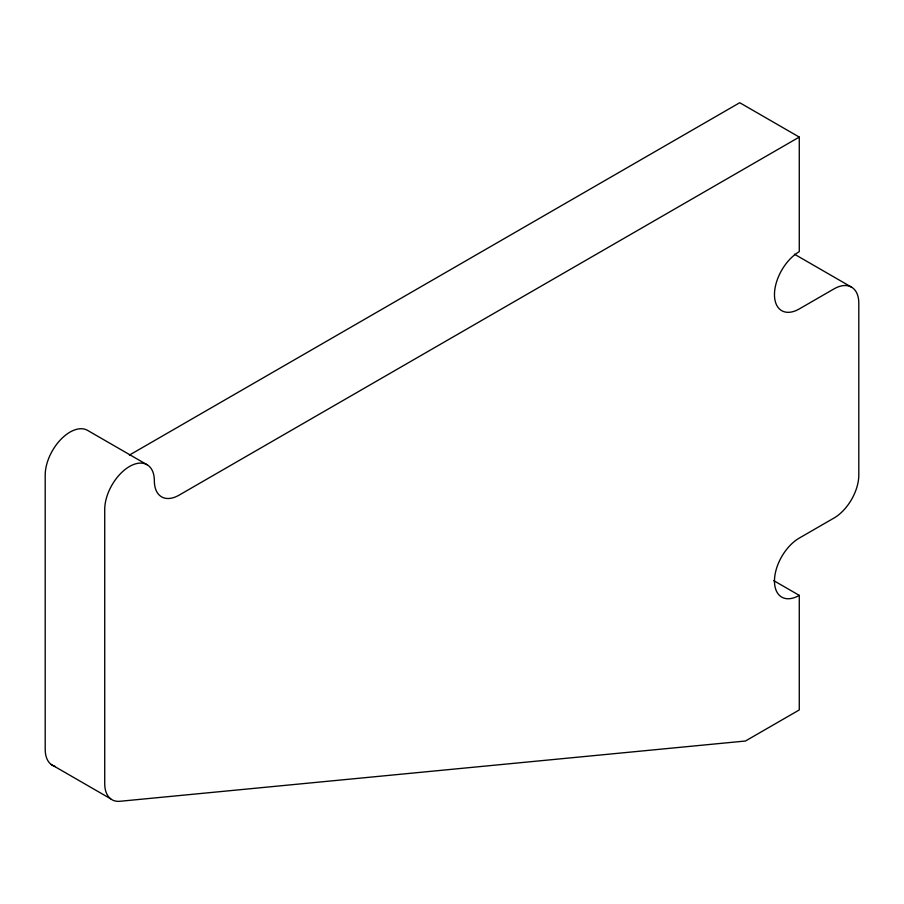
<?xml version="1.0" encoding="UTF-8"?>
<svg xmlns="http://www.w3.org/2000/svg" width="904" height="904" viewBox="0 0 904 904"><rect width="100%" height="100%" fill="white"/><g stroke="black" fill="none" stroke-linecap="round" stroke-linejoin="round"><path stroke-width="1.36" d="M129.396 455.096L739.732 102.717L799.272 137.092L799.272 251.662A35.075 20.25 -60 0 0 774.468 294.625A35.075 20.25 -60 0 0 799.272 308.942L833.996 288.896A35.075 20.25 -60 0 1 858.8 303.213L858.8 475.075A35.075 20.25 -60 0 1 833.996 518.037L799.272 538.083A35.075 20.25 -60 0 0 774.468 581.046A35.075 20.25 -60 0 0 799.272 595.374L799.272 709.934L745.427 741.02L119.995 801.283A35.075 20.25 -60 0 1 104.728 783.655L104.728 509.438A35.075 20.25 -60 0 1 129.532 466.475A35.075 20.25 -60 0 1 154.347 480.792A35.075 20.25 -60 0 0 179.15 495.121L799.272 137.092M794.435 254.193L851.534 287.156M773.756 580.639L799.272 595.374M147.081 464.735L87.541 430.361A35.075 20.25 -60 0 0 60.511 439.762A35.075 20.25 -60 0 0 45.2 475.063L45.2 749.28A35.075 20.25 -60 0 0 55.393 766.547M51.121 764.434L110.661 798.808"/></g></svg>
